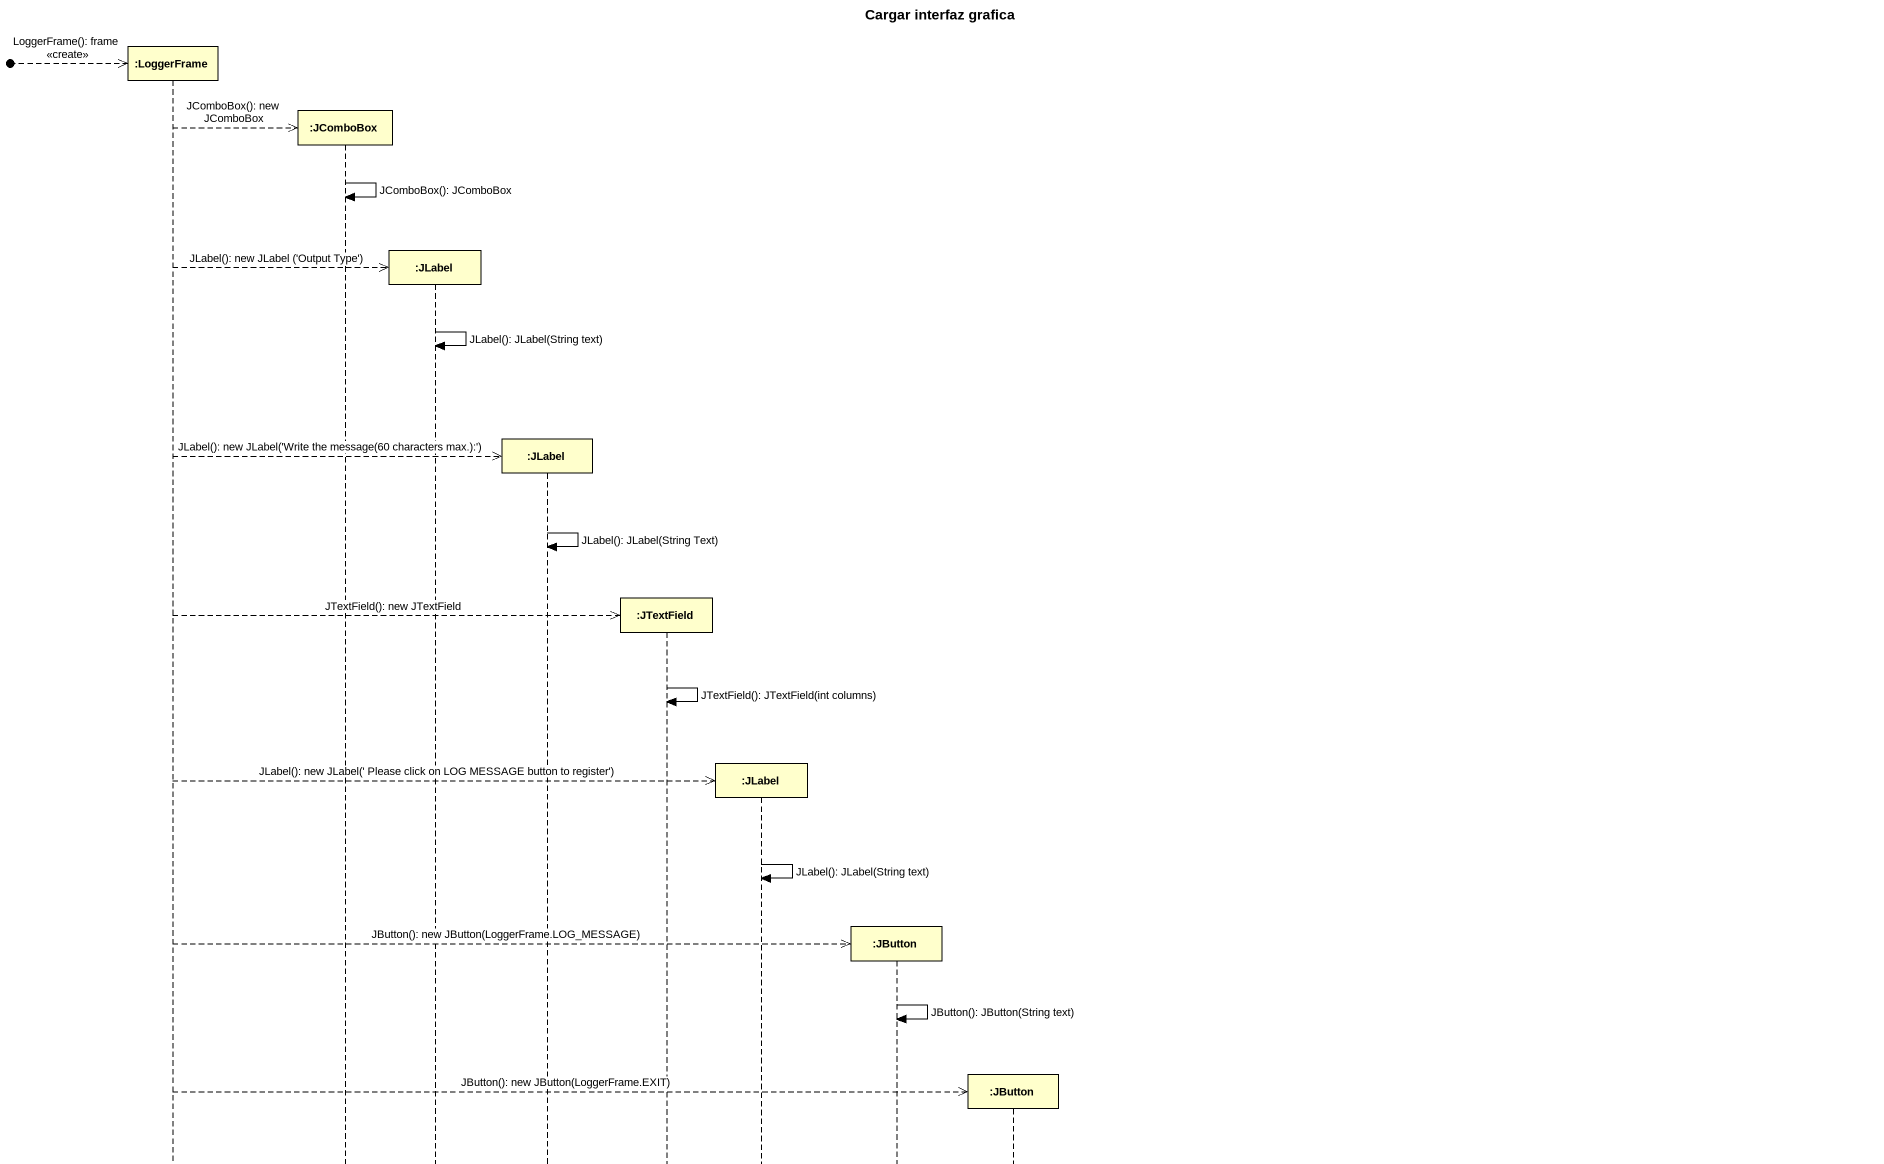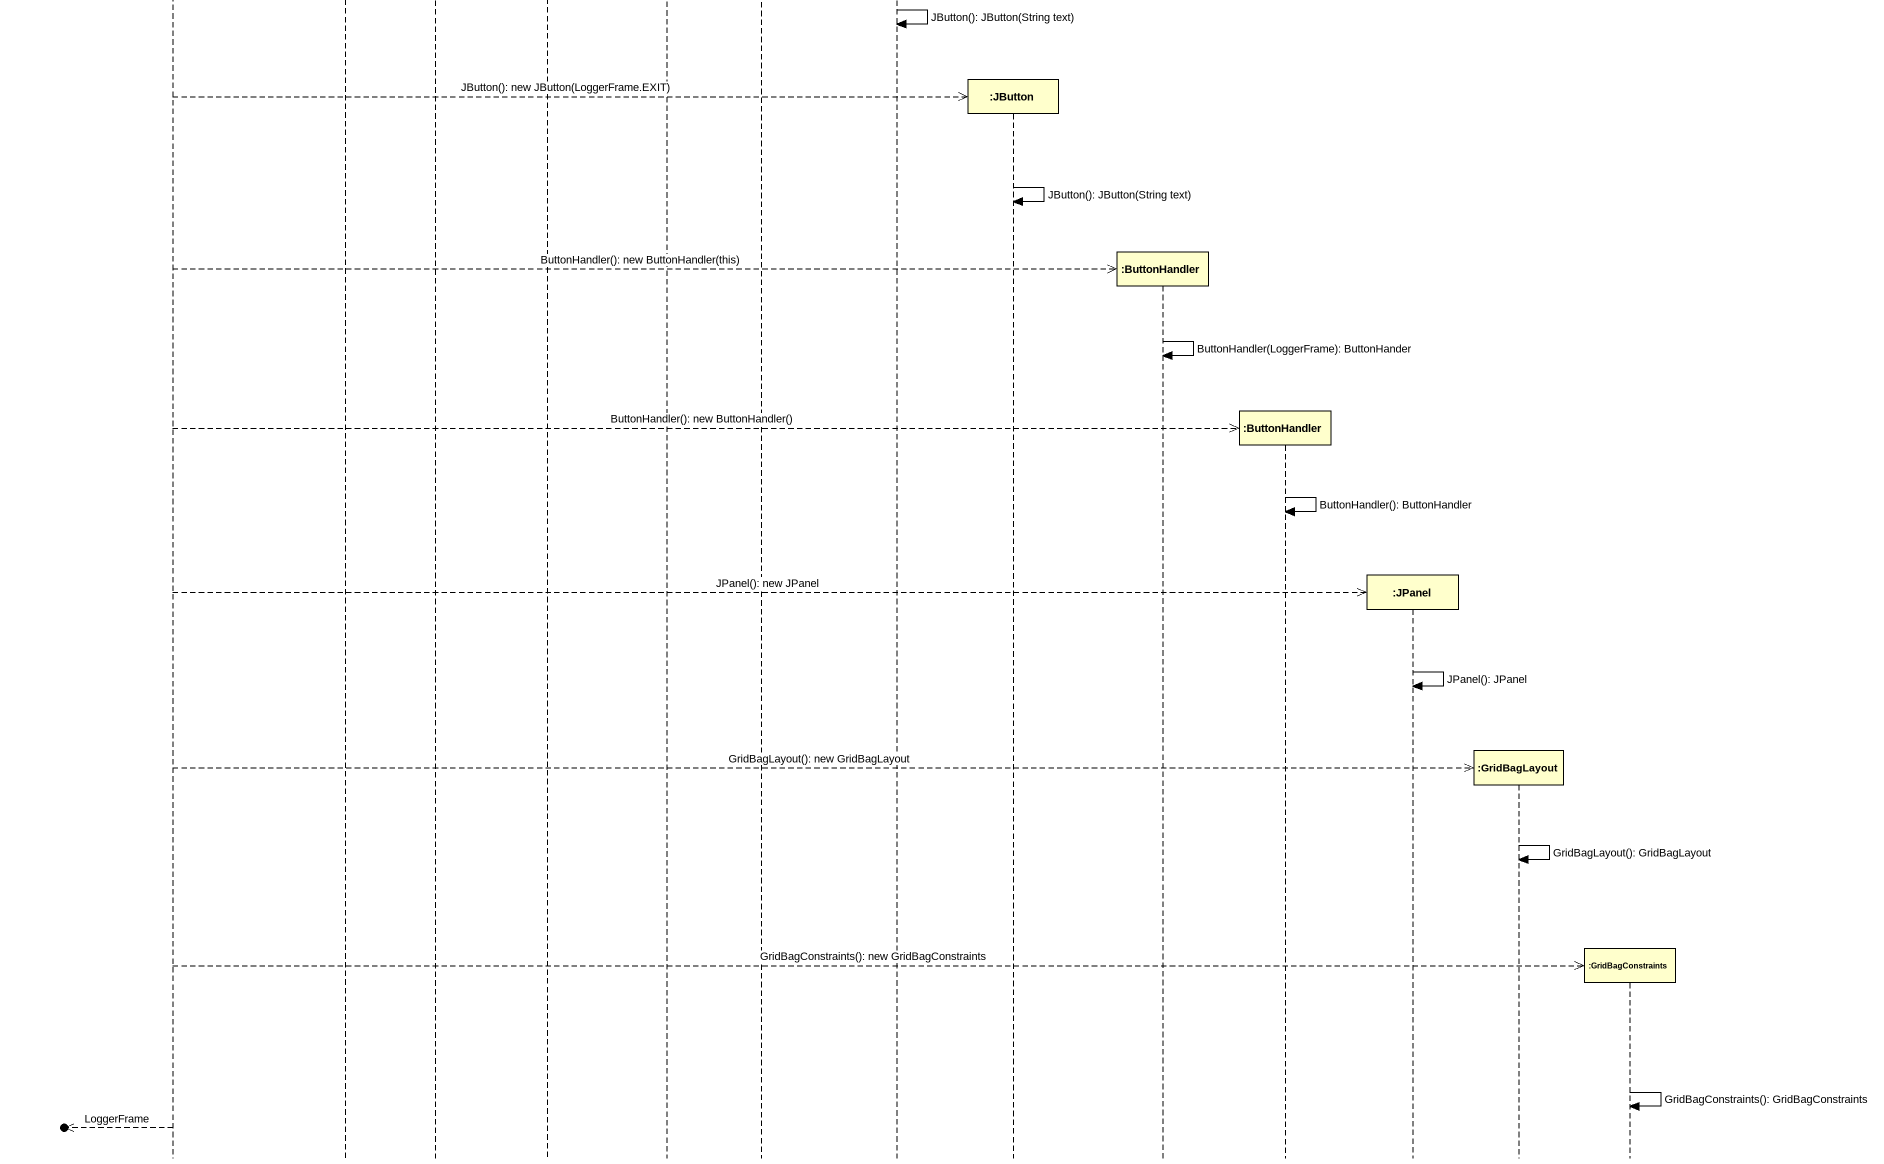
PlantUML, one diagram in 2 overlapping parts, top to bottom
@startuml
title Cargar interfaz grafica
hide footbox
participant ":LoggerFrame" as LoggerFrame
participant ":JComboBox" as JComboBox
participant ":JLabel" as JLabel
participant ":JLabel" as JLabel_2
participant ":JTextField" as JTextField
participant ":JLabel" as JLabel_3
participant ":JButton" as JButton
participant ":JButton" as JButton_2
participant ":ButtonHandler" as ButtonHandler
participant ":ButtonHandler" as ButtonHandler_2
participant ":JPanel" as JPanel
participant ":GridBagLayout" as GridBagLayout
participant ":GridBagConstraints" as GridBagConstraints

[o-->> LoggerFrame : LoggerFrame(): frame <<create>>
LoggerFrame -->> JComboBox ** : JComboBox(): new JComboBox
JComboBox -> JComboBox : JComboBox(): JComboBox
LoggerFrame -->> JLabel ** : JLabel(): new JLabel ('Output Type')
JLabel -> JLabel : JLabel(): JLabel(String text)
LoggerFrame -->> JLabel_2 ** : JLabel(): new JLabel('Write the message(60 characters max.):')
JLabel_2 -> JLabel_2 : JLabel(): JLabel(String Text)
LoggerFrame -->> JTextField ** : JTextField(): new JTextField
JTextField -> JTextField : JTextField(): JTextField(int columns)
LoggerFrame -->> JLabel_3 ** : JLabel(): new JLabel(' Please click on LOG MESSAGE button to register')
JLabel_3 -> JLabel_3 : JLabel(): JLabel(String text)
LoggerFrame -->> JButton ** : JButton(): new JButton(LoggerFrame.LOG_MESSAGE)
JButton -> JButton : JButton(): JButton(String text)
LoggerFrame -->> JButton_2 ** : JButton(): new JButton(LoggerFrame.EXIT)
JButton_2 -> JButton_2 : JButton(): JButton(String text)
LoggerFrame -->> ButtonHandler ** : ButtonHandler(): new ButtonHandler(this)
ButtonHandler -> ButtonHandler : ButtonHandler(LoggerFrame): ButtonHander
LoggerFrame -->> ButtonHandler_2 ** : ButtonHandler(): new ButtonHandler()
ButtonHandler_2 -> ButtonHandler_2 : ButtonHandler(): ButtonHandler
LoggerFrame -->> JPanel ** : JPanel(): new JPanel
JPanel -> JPanel : JPanel(): JPanel
LoggerFrame -->> GridBagLayout ** : GridBagLayout(): new GridBagLayout
GridBagLayout -> GridBagLayout : GridBagLayout(): GridBagLayout
LoggerFrame -->> GridBagConstraints ** : GridBagConstraints(): new GridBagConstraints
GridBagConstraints -> GridBagConstraints : GridBagConstraints(): GridBagConstraints
[o<<-- LoggerFrame : LoggerFrame
@enduml
